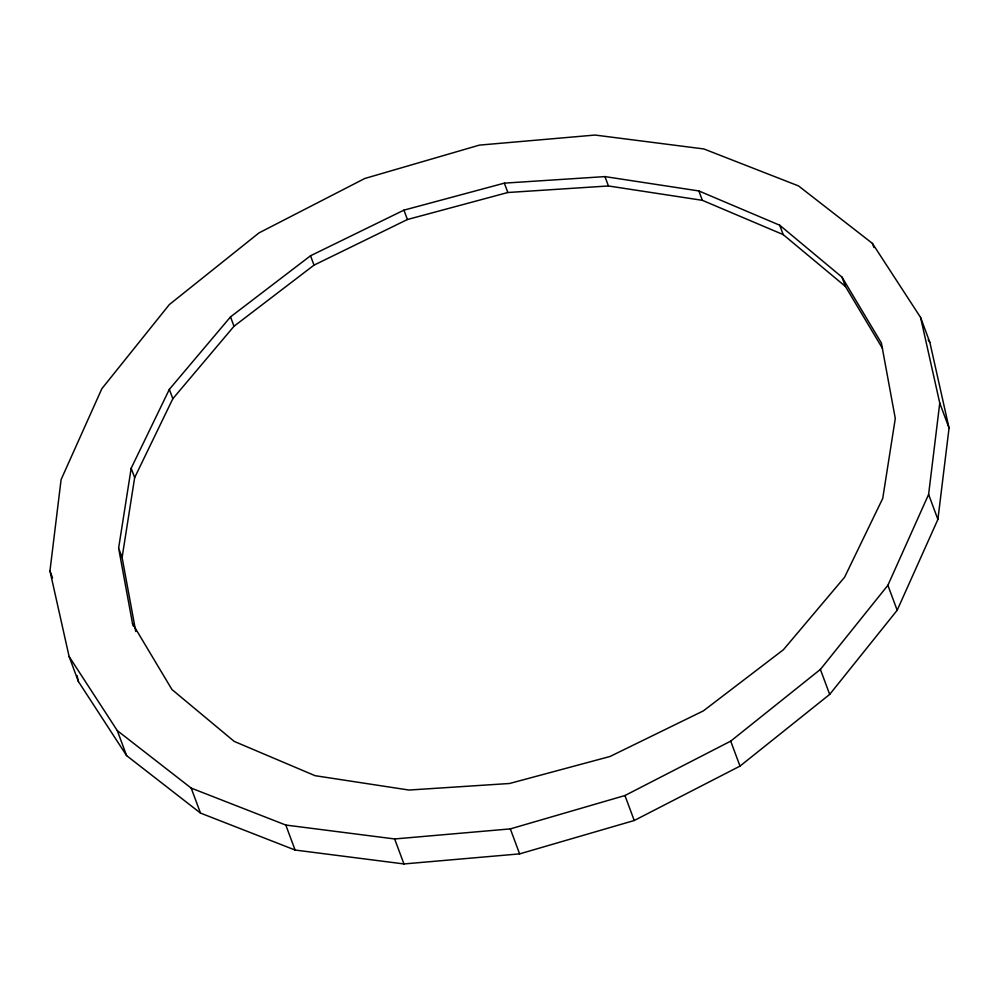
<?xml version="1.0" encoding="UTF-8"?>
<svg xmlns="http://www.w3.org/2000/svg" width="999" height="999" viewBox="0 0 999 999"><rect width="100%" height="100%" fill="white"/><g stroke="black" fill="none" stroke-linecap="round" stroke-linejoin="round"><path stroke-width="1.5" d="M49.95 570.928L61.101 479.582L101.823 388.748L169.318 304.595L259.003 232.892L364.76 178.496L479.383 145.117L595.054 135.052L703.908 148.963L798.513 185.914L872.414 243.394L920.591 317.457L929.882 342.445L949.05 428.072L937.899 519.418L897.177 610.252L829.682 694.405L739.997 766.108L634.24 820.504L519.617 853.883L403.946 863.948L295.092 850.037L200.487 813.086L126.586 755.606L78.409 681.543L69.118 656.555L49.95 570.928L52.535 577.872M69.118 656.555L117.295 730.631L191.196 788.099L285.801 825.049L394.655 838.96L510.327 828.895L624.949 795.529L730.706 741.133L820.391 669.417L887.886 585.277L928.608 494.43L939.759 403.084L920.591 317.457M118.619 548.139L131.181 468.231L169.343 389.36L230.519 316.895L310.527 255.769L403.933 210.14L504.345 183.142L604.944 176.598L698.863 190.946L779.707 225.225L841.957 277.098L881.38 343.019L895.291 418.506L882.741 498.401L844.567 577.272L783.403 649.737L703.383 710.876L609.989 756.493L509.565 783.491L408.978 790.047L315.06 775.686L234.216 741.408L171.953 689.535L132.53 623.613L118.619 548.139L122.103 557.504L135.739 631.48M122.103 557.504L134.665 477.597L172.827 398.726L234.003 326.261L314.011 265.135L407.417 219.518L507.829 192.507L608.428 185.964L702.347 200.324L783.191 234.603L845.441 286.463L882.504 348.439M928.196 339.847L929.882 342.445M939.759 403.084L949.05 428.072M872.414 243.394L873.963 247.552M928.608 494.43L937.899 519.418M841.957 277.098L845.441 286.463M779.707 225.225L783.191 234.603M887.886 585.277L897.177 610.252M698.863 190.946L702.347 200.324M820.391 669.417L829.682 694.405M604.944 176.598L608.428 185.964M730.706 741.133L739.997 766.108M504.345 183.142L507.829 192.507M624.949 795.529L634.24 820.504M403.933 210.14L407.417 219.518M310.527 255.769L314.011 265.135M510.327 828.895L519.617 853.883M230.519 316.895L234.003 326.261M394.655 838.96L403.946 863.948M169.343 389.36L172.827 398.726M285.801 825.049L295.092 850.037M131.181 468.231L134.665 477.597M132.53 623.613L133.529 626.298M191.196 788.099L200.487 813.086M117.295 730.631L126.586 755.606M77.06 675.524L78.409 681.543"/></g></svg>
